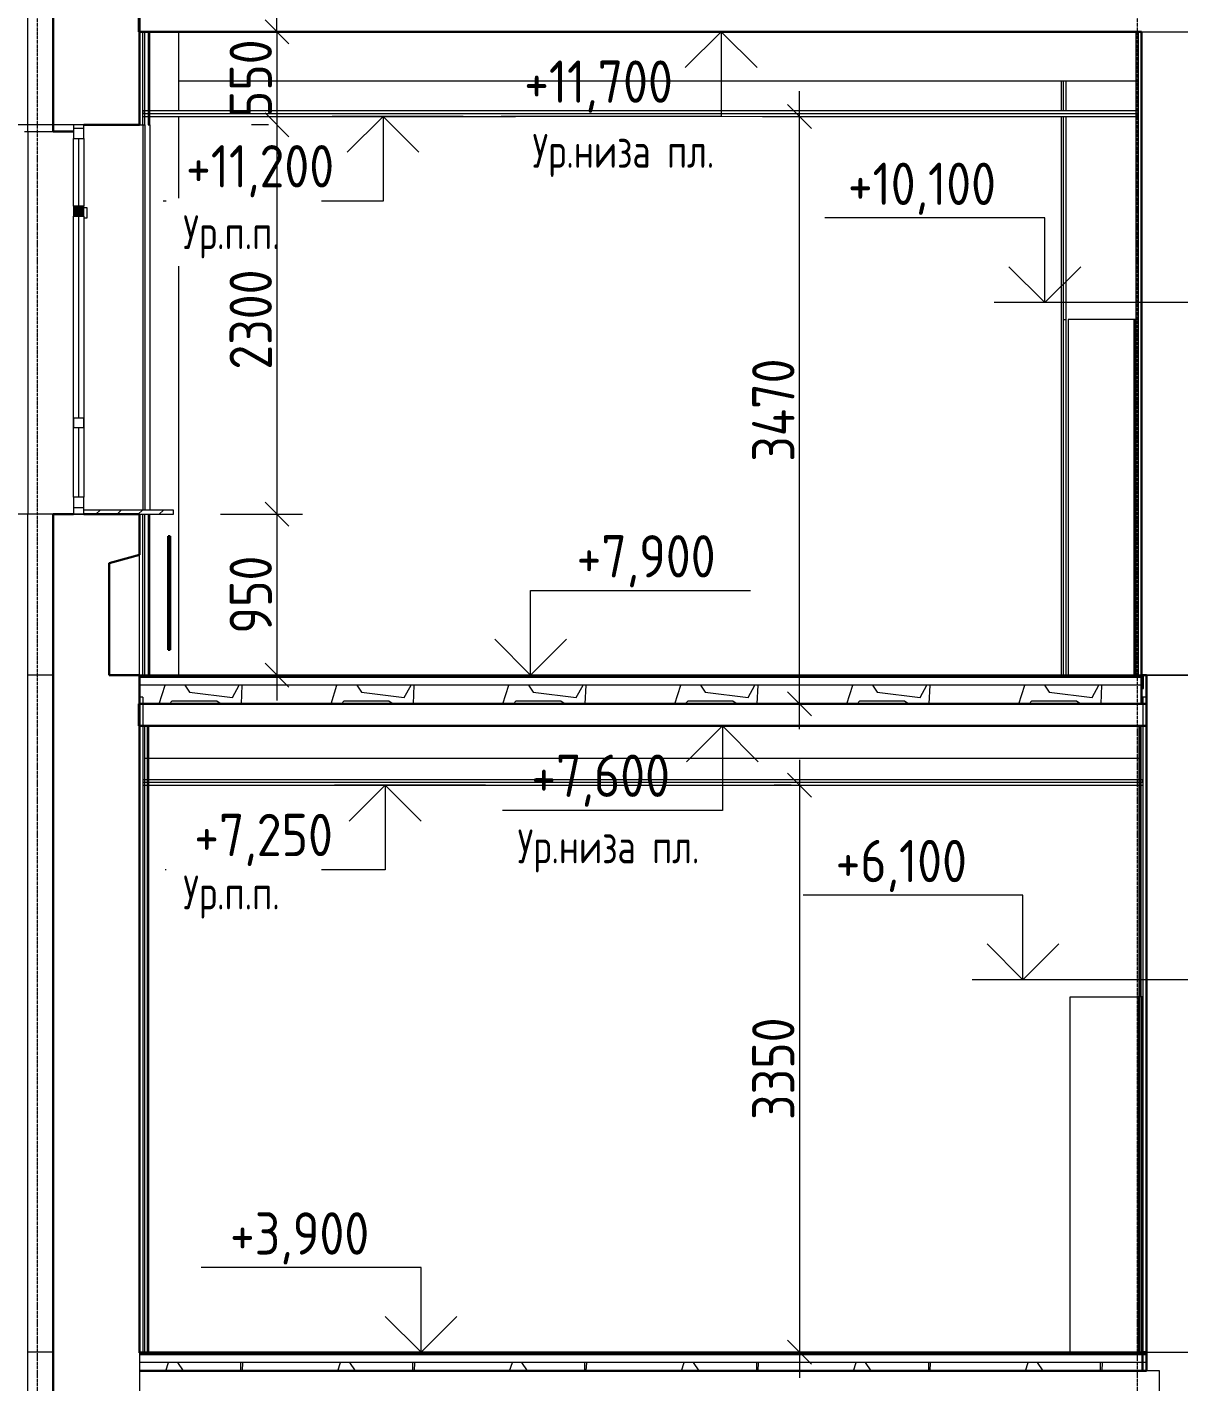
# Model space of a CAD drawing. Header units: millimetres. Extents: x -3929 to 624051, y 52832 to 514950.
# Drawn here: x 485465 to 492271, y 116471 to 124473 of the extents above; entities that cross this region are included whole.
import ezdxf

# ---------------------------------------------------------------- set-up
doc = ezdxf.new("R2010")
doc.units = ezdxf.units.MM
doc.linetypes.add('ADSK_Линия сетки', pattern=[25, 20, -2.5, 0, -2.5])
for name, color, linetype, lineweight in [('_ Окна', 7, 'Continuous', 9), ('Аннотация', 7, 'Continuous', 18), ('Каркас', 7, 'Continuous', 18), ('Окна', 7, 'Continuous', 9), ('Оси', 253, 'Continuous', 9), ('Отметки', 7, 'Continuous', 9), ('Перекрытие', 7, 'Continuous', 18), ('Потолки', 7, 'Continuous', 9), ('Размеры', 7, 'Continuous', 9), ('Стены внутренние', 7, 'Continuous', 18), ('Стены наружные', 7, 'Continuous', 18), ('Стены несущие', 7, 'Continuous', 30), ('Стены отделка', 7, 'Continuous', 30), ('Стены штриховка', 7, 'Continuous', 9), ('Узлы', 7, 'Continuous', 18), ('ШТРИХОВКА', 252, 'Continuous', 15)]:
    doc.layers.add(name, color=color, linetype=linetype, lineweight=lineweight)
doc.layers.add('Линии', color=7, linetype='Continuous', lineweight=9, true_color=0x00a600)
doc.styles.add('GOST Common_1', font='GOST_Common.ttf', dxfattribs={"width": 0.9, "height": 250})
doc.styles.add('GOST Common_3', font='GOST_Common.ttf', dxfattribs={"width": 0.8, "height": 350})
doc.dimstyles.new('ADSK_Основной_2_5_мм', dxfattribs={"dimscale": 304.8, "dimtxt": 251.428749, "dimasz": 0.463911, "dimexe": 0.492126, "dimexo": 0.492126, "dimgap": 0.098425, "dimtad": 1, "dimrnd": 0.01, "dimdsep": 46, "dimtxsty": 'GOST Common_1', "dimblk1": 'OBLIQUE', "dimblk2": 'OBLIQUE', "dimsah": 1, "dimcen": 0.09, "dimdle": 0.492126, "dimazin": 2, "dimtfac": 1, "dimtdec": 4, "dimtix": 1, "dimtmove": 0, "dimatfit": 3, "dimfxl": 1, "dimtvp": 1, "dimtolj": 1, "dimtzin": 0, "dimlwd": 20, "dimlwe": 20, "dimarcsym": 2})
doc.dimstyles.new('ADSK_Основной_2_5_мм_Округление_до_10_мм', dxfattribs={"dimscale": 304.8, "dimtxt": 251.428749, "dimasz": 0.463911, "dimexe": 0.492126, "dimexo": 0.492126, "dimgap": 0.098425, "dimtad": 1, "dimdec": 0, "dimrnd": 10, "dimdsep": 46, "dimtxsty": 'GOST Common_1', "dimblk1": 'OBLIQUE', "dimblk2": 'OBLIQUE', "dimsah": 1, "dimcen": 0.09, "dimdle": 0.492126, "dimazin": 2, "dimtfac": 1, "dimtdec": 4, "dimtix": 1, "dimtmove": 0, "dimatfit": 3, "dimfxl": 1, "dimtvp": 1, "dimtolj": 1, "dimtzin": 0, "dimlwd": 20, "dimlwe": 20, "dimarcsym": 2})
pattern_1 = [(228.013, (493549.53, 122061.93), (-8127.9666, -9144.0297), [136.69, -13532.193]), (184.97, (493458.093, 121960.333), (12191.99547, 1016.05502), [234.562, -23221.62]), (132.51, (493224.413, 121940.01), (10159.9124, -11176.07977), [165.393, -16373.89]), (267.274, (492828.173, 121686.013), (1015.88953, 20320.00577), [213.602, -21146.575]), (292.834, (492818.013, 121472.653), (-5080.07417, 12191.97012), [209.453, -20735.923]), (357.274, (492899.293, 121279.613), (-20320.00577, 1015.88953), [213.602, -21146.575]), (37.694, (493112.653, 121269.453), (-13208.04272, -10159.9446), [282.477, -27965.247]), (72.255, (493336.173, 121442.173), (7112.12749, 22351.9589), [266.688, -26402.102]), (121.43, (493417.453, 121696.173), (-8128.10005, 13207.93827), [214.325, -21218.218]), (175.236, (493305.69, 121879.05), (11175.9941, -1016.0697), [244.685, -11989.575]), (222.397, (493061.853, 121899.373), (-12192.08559, -11175.90729), [316.43, -31326.71]), (138.814, (493834.01, 121675.85), (-7111.9922, 6096.0098), [108, -10692.226]), (171.469, (493752.733, 121746.973), (13207.99153, -2032.05404), [205.473, -20341.855]), (225, (493549.5, 121777.45), (1e-13, -1016), [143.68, -1293.16]), (203.199, (493478.41, 121899.37), (5079.9856, 2032.0367), [77.38, -7660.25]), (291.801, (493407.3, 121868.9), (-1015.9787, 3048.0072), [109.426, -5361.9]), (30.964, (493447.93, 121767.3), (3047.9913, 2032.0134), [177.73, -5746.52]), (161.565, (493600.33, 121858.73), (2031.999, -1016.002), [128.515, -3084.36]), (16.39, (492818.013, 121868.89), (10159.97517, 3048.0812), [180.035, -17823.53]), (70.346, (492990.73, 121919.69), (-4064.0339, -11175.98797), [151.04, -14952.887]), (293.199, (493600.33, 122061.93), (-2032.0367, 5079.9856), [154.75, -7582.87]), (343.61, (493661.293, 121919.69), (-10159.97517, 3048.0812), [180.035, -17823.53]), (339.444, (492818.01, 121238.97), (-5080.0015, 2031.9962), [173.614, -8507.094]), (294.775, (492980.57, 121178.01), (-5079.9732, 11176.0126), [145.47, -14401.437]), (66.801, (493610.5, 121045.93), (2032.0367, 5079.9856), [154.75, -7582.87]), (17.354, (493671.453, 121188.17), (-13208.0015, -4063.99474), [170.313, -16860.95]), (69.444, (493112.65, 121045.93), (-2031.9962, -5080.0015), [86.81, -8593.9]), (101.31, (493549.53, 121045.93), (-1016.005, 4063.999), [51.806, -5128.8]), (165.964, (493539.37, 121096.73), (3048.0036, -1015.988), [209.45, -3979.62]), (186.009, (493336.173, 121147.53), (10159.99987, 1015.9998), [194.107, -19216.546]), (303.69, (493447.93, 121675.85), (-1015.998, 2032.002), [146.53, -3516.71]), (353.157, (493529.213, 121553.933), (17271.99206, -2032.06884), [255.823, -25326.404]), (60.945, (493783.21, 121523.45), (-4064.0497, -7111.9723), [104.603, -10355.757]), (90, (493834, 121614.9), (-1016, 1016), [60.96, -955.04]), (120.256, (493315.85, 121178.01), (4063.9449, -7112.03103), [141.147, -13973.576]), (48.013, (493244.73, 121299.93), (8127.9666, 9144.0297), [273.377, -13395.505]), (0, (493427.6, 121503.1), (1016, 1016), [264.16, -751.84]), (325.305, (493691.773, 121503.13), (-10160.01873, 7111.9732), [160.644, -15903.726]), (254.055, (493823.85, 121411.69), (-1015.9713, -4064.0072), [147.93, -7248.66]), (207.646, (493783.213, 121269.453), (-19303.99578, -10160.00796), [240.858, -23844.986]), (175.426, (493569.853, 121157.693), (-13207.9993, 1016.01778), [254.812, -25226.34])]
pattern_2 = [(0, (492818.01, 121045.93), (406.4, 101.6), [33.528, -271.272, 33.528, -271.272, -1625.6]), (0, (492818.01, 121045.93), (406.4, 101.6), [-609.6, 33.528, -576.072, 33.528, -271.272, -711.2]), (0, (492818.01, 121045.93), (406.4, 101.6), [-1524, 33.528, -169.672, 33.528, -474.472]), (120, (492970.41, 121096.73), (-291.1882, 301.1527), [33.528, -271.272, 33.528, -271.272, -1625.6]), (120, (492970.41, 121096.73), (-291.1882, 301.1527), [-609.6, 33.528, -576.072, 33.528, -271.272, -711.2]), (120, (492970.41, 121096.73), (-291.1882, 301.1527), [-1524, 33.528, -169.672, 33.528, -474.472]), (240, (493021.21, 121299.93), (-115.2118, -402.7527), [33.528, -271.272, 33.528, -271.272, -1625.6]), (240, (493021.21, 121299.93), (-115.2118, -402.7527), [-609.6, 33.528, -576.072, 33.528, -271.272, -711.2]), (240, (493021.21, 121299.93), (-115.2118, -402.7527), [-1524, 33.528, -169.672, 33.528, -474.472])]

# ---------------------------------------------------------------- blocks, each defined once
blk = doc.blocks.new('окно трехпол с фрамугой - 1800 и 1820х2300_h___нов_ ок15-2116658-Разрез 2-2')
at = {"layer": '_ Окна', "lineweight": 18}
for p, q in [((2068.2, 11150), (2008.2, 11150)), ((2008.2, 11150), (2008.2, 11070)), ((2068.2, 11070), (2068.2, 11150)), ((2008.2, 11070), (2068.2, 11070)), ((2008.2, 9360), (2008.2, 9420)), ((2008.2, 9420), (2068.2, 9420)), ((2068.2, 9420), (2068.2, 9360)), ((2068.2, 9360), (2008.2, 9360)), ((2068.2, 8950), (2008.2, 8950)), ((2008.2, 8950), (2008.2, 8850)), ((2068.2, 8850), (2068.2, 8950)), ((2008.2, 8850), (2068.2, 8850))]:
    blk.add_line(p, q, dxfattribs=at)
at = {"layer": '_ Окна'}
for p, q in [((2008.2, 11130), (2068.2, 11130)), ((2038.2, 11070), (2038.2, 10670)), ((2038.2, 10610), (2038.2, 9420)), ((2038.2, 9360), (2038.2, 8950)), ((2008.2, 8890), (2068.2, 8890))]:
    blk.add_line(p, q, dxfattribs=at)
at = {"layer": 'Окна'}
for p, q in [((2068.2, 11150), (2008.2, 11150)), ((2008.2, 11150), (2008.2, 11070)), ((2068.2, 11070), (2068.2, 11150)), ((2008.2, 10670), (2008.2, 11070)), ((2068.2, 11070), (2068.2, 10670)), ((2008.2, 9420), (2008.2, 10610)), ((2068.2, 10610), (2068.2, 9420)), ((2008.2, 9420), (2008.2, 9360)), ((2068.2, 9360), (2068.2, 9420)), ((2008.2, 8950), (2008.2, 9360)), ((2068.2, 9360), (2068.2, 8950)), ((2008.2, 8950), (2008.2, 8850)), ((2068.2, 8850), (2068.2, 8950)), ((2008.2, 8850), (2068.2, 8850))]:
    blk.add_line(p, q, dxfattribs=at)
blk = doc.blocks.new('Створка открывания6 - Створка открывания-2413113-Разрез 2-2')
at = {"layer": '_ Окна', "lineweight": 18}
for p, q in [((2088.2, 10660), (2068.4, 10660)), ((2088.2, 10600), (2088.2, 10660)), ((2068.2, 10600), (2088.2, 10600))]:
    blk.add_line(p, q, dxfattribs=at)
blk = doc.blocks.new('Высотные отметки - Стрелка вверх-12093-Разрез 2-2')
at = {"layer": 'Аннотация', "lineweight": 20}
for p, q in [((21738.9, 450), (20438.9, 450)), ((21738.9, -50), (21738.9, 450)), ((21738.9, -50), (21526.8, 162.1)), ((21738.9, -50), (21951, 162.1)), ((22038.9, -50), (21438.9, -50))]:
    blk.add_line(p, q, dxfattribs=at)
blk = doc.blocks.new('Высотные отметки - Стрелка вниз-12094-Разрез 2-2')
at = {"layer": 'Аннотация', "lineweight": 20}
for p, q in [((23173.6, 3220), (22573.6, 3220)), ((22873.6, 3220), (22661.5, 3007.9)), ((22873.6, 3220), (22873.6, 2720)), ((22873.6, 3220), (23085.7, 3007.9)), ((22873.6, 2720), (21573.6, 2720))]:
    blk.add_line(p, q, dxfattribs=at)
blk = doc.blocks.new('_Oblique')
at = {"color": 0, "linetype": 'ByBlock', "lineweight": -2}
blk.add_line((-0.5, -0.5), (0.5, 0.5), dxfattribs=at)
blk = doc.blocks.new('*D2806')
at = {"layer": 'Defpoints', "color": 0, "transparency": 16777216}
for p in [(489929.1, 123945.9), (490029.1, 123945.9), (489929.1, 120475.9)]:
    blk.add_point(p, dxfattribs=at)
at = {"layer": 'Размеры', "color": 0, "lineweight": 5, "transparency": 16777216}
for p, q in [((490029.1, 120325.9), (490029.1, 124095.9)), ((490079.1, 123945.9), (490179.1, 123945.9)), ((490079.1, 120475.9), (490179.1, 120475.9))]:
    blk.add_line(p, q, dxfattribs=at)
at = {"layer": 'Размеры', "color": 0, "lineweight": 5, "transparency": 16777216, "xscale": 141.4, "yscale": 141.4, "zscale": 141.4}
for p, rotation in [((490029.1, 123945.9), 90), ((490029.1, 120475.9), 270)]:
    blk.add_blockref('_Oblique', p, dxfattribs=dict(at, rotation=rotation))
at = {"layer": 'Размеры', "color": 0, "lineweight": 5, "transparency": 16777216, "insert": (489874.1, 122210.9), "char_height": 250, "width": 782.412, "attachment_point": 5, "rotation": 90, "style": 'GOST Common_1'}
blk.add_mtext('\\A1;3470', dxfattribs=at)
blk = doc.blocks.new('*D2808')
at = {"layer": 'Defpoints', "color": 0, "transparency": 16777216}
for p in [(490129, 119995.9), (490029.1, 116645.9), (490129, 116645.9)]:
    blk.add_point(p, dxfattribs=at)
at = {"layer": 'Размеры', "color": 0, "lineweight": 5, "transparency": 16777216}
for p, q in [((490029.1, 120145.9), (490029.1, 116495.9)), ((489979, 119995.9), (489879.1, 119995.9)), ((489979, 116645.9), (489879.1, 116645.9))]:
    blk.add_line(p, q, dxfattribs=at)
at = {"layer": 'Размеры', "color": 0, "lineweight": 5, "transparency": 16777216, "xscale": 141.4, "yscale": 141.4, "zscale": 141.4}
for p, rotation in [((490029.1, 119995.9), 90), ((490029.1, 116645.9), 270)]:
    blk.add_blockref('_Oblique', p, dxfattribs=dict(at, rotation=rotation))
at = {"layer": 'Размеры', "color": 0, "lineweight": 5, "transparency": 16777216, "insert": (489874.1, 118320.9), "char_height": 250, "width": 756.843, "attachment_point": 5, "rotation": 90, "style": 'GOST Common_1'}
blk.add_mtext('\\A1;3350', dxfattribs=at)
blk = doc.blocks.new('*D2810')
at = {"layer": 'Defpoints', "color": 0, "transparency": 16777216}
for p in [(487041.2, 124445.9), (486941.2, 123895.9), (487041.2, 123895.9)]:
    blk.add_point(p, dxfattribs=at)
at = {"layer": 'Размеры', "color": 0, "lineweight": 5, "transparency": 16777216}
for p, q in [((486941.2, 124445.9), (486941.2, 124587.3)), ((486891.2, 124445.9), (486791.2, 124445.9)), ((486941.2, 124445.9), (486941.2, 123895.9)), ((486891.2, 123895.9), (486791.2, 123895.9)), ((486941.2, 123895.9), (486941.2, 123754.5))]:
    blk.add_line(p, q, dxfattribs=at)
at = {"layer": 'Размеры', "color": 0, "lineweight": 5, "transparency": 16777216, "xscale": 141.4, "yscale": 141.4, "zscale": 141.4}
for p, rotation in [((486941.2, 124445.9), 270), ((486941.2, 123895.9), 90)]:
    blk.add_blockref('_Oblique', p, dxfattribs=dict(at, rotation=rotation))
at = {"layer": 'Размеры', "color": 0, "lineweight": 5, "transparency": 16777216, "insert": (486786.2, 124170.9), "char_height": 250, "width": 567.632, "attachment_point": 5, "rotation": 90, "style": 'GOST Common_1'}
blk.add_mtext('\\A1;550', dxfattribs=at)
blk = doc.blocks.new('*D2811')
at = {"layer": 'Defpoints', "color": 0, "transparency": 16777216}
for p in [(487041.2, 123895.9), (486456.8, 121595.9), (486941.2, 121595.9)]:
    blk.add_point(p, dxfattribs=at)
at = {"layer": 'Размеры', "color": 0, "lineweight": 5, "transparency": 16777216}
for p, q in [((486941.2, 124045.9), (486941.2, 121445.9)), ((486891.2, 123895.9), (486791.2, 123895.9)), ((486606.8, 121595.9), (487091.2, 121595.9))]:
    blk.add_line(p, q, dxfattribs=at)
at = {"layer": 'Размеры', "color": 0, "lineweight": 5, "transparency": 16777216, "xscale": 141.4, "yscale": 141.4, "zscale": 141.4}
for p, rotation in [((486941.2, 123895.9), 90), ((486941.2, 121595.9), 270)]:
    blk.add_blockref('_Oblique', p, dxfattribs=dict(at, rotation=rotation))
at = {"layer": 'Размеры', "color": 0, "lineweight": 5, "transparency": 16777216, "insert": (486786.2, 122745.9), "char_height": 250, "width": 756.843, "attachment_point": 5, "rotation": 90, "style": 'GOST Common_1'}
blk.add_mtext('\\A1;2300', dxfattribs=at)
blk = doc.blocks.new('*D2812')
at = {"layer": 'Defpoints', "color": 0, "transparency": 16777216}
for p in [(486456.8, 121595.9), (486941.2, 120645.9), (487041.2, 120645.9)]:
    blk.add_point(p, dxfattribs=at)
at = {"layer": 'Размеры', "color": 0, "lineweight": 5, "transparency": 16777216}
for p, q in [((486941.2, 121745.9), (486941.2, 120495.9)), ((486606.8, 121595.9), (487091.2, 121595.9)), ((486891.2, 120645.9), (486791.2, 120645.9))]:
    blk.add_line(p, q, dxfattribs=at)
at = {"layer": 'Размеры', "color": 0, "lineweight": 5, "transparency": 16777216, "xscale": 141.4, "yscale": 141.4, "zscale": 141.4}
for p, rotation in [((486941.2, 121595.9), 90), ((486941.2, 120645.9), 270)]:
    blk.add_blockref('_Oblique', p, dxfattribs=dict(at, rotation=rotation))
at = {"layer": 'Размеры', "color": 0, "lineweight": 5, "transparency": 16777216, "insert": (486786.2, 121120.9), "char_height": 250, "width": 567.632, "attachment_point": 5, "rotation": 90, "style": 'GOST Common_1'}
blk.add_mtext('\\A1;950', dxfattribs=at)

msp = doc.modelspace()

# ---------------------------------------------------------------- hatches: boundary and pattern name
at = {"layer": 'Узлы', "lineweight": 5, "true_color": 0xffffff}
msp.add_hatch(color=7, dxfattribs=at).paths.add_polyline_path([(485799.502, 123355.933), (485799.344, 123415.933), (485739.344, 123415.933), (485739.344, 123355.933), (485799.344, 123355.933)])
at = {"layer": 'ШТРИХОВКА'}
h = msp.add_hatch(dxfattribs=at)
h.set_pattern_fill('FP_16', color=252, style=0, pattern_type=2)
h.set_pattern_definition([(0, (492818.01, 121045.93), (0, 124.95), []), (315, (492818.01, 121045.93), (124.95, 0), [176.706, -176.706]), (45, (492818.01, 121045.93), (124.95, 0), [176.706, -176.706])])
h.paths.add_polyline_path([(486149.344, 121595.933), (486329.344, 121595.933), (486329.344, 121620.933), (485799.344, 121620.933), (485799.344, 121595.933), (486140.486, 121595.933)])
msp.add_hatch(color=252, dxfattribs=at).paths.add_polyline_path([(486310.122, 120795.933), (486310.122, 121465.933), (486298.122, 121465.933), (486298.122, 120795.933)])
h = msp.add_hatch(dxfattribs=at)
h.set_pattern_fill('FP_2', color=252, style=0, pattern_type=2)
h.set_pattern_definition(pattern_2)
h.paths.add_polyline_path([(486129.344, 120630.933), (492049.351, 120630.933), (492049.351, 120640.933), (486129.344, 120640.933)])
h = msp.add_hatch(dxfattribs=at)
h.set_pattern_fill('FP_17', color=252, style=0, pattern_type=2)
h.set_pattern_definition(pattern_1)
h.paths.add_polyline_path([(489447.334, 120475.933), (492049.351, 120475.933), (492049.351, 120585.933), (486129.344, 120585.933), (486129.344, 120475.933), (489226.878, 120475.933)])
h = msp.add_hatch(dxfattribs=at)
h.set_pattern_fill('FP_2', color=252, style=0, pattern_type=2)
h.set_pattern_definition(pattern_2)
h.paths.add_polyline_path([(489447.334, 116630.933), (492078.755, 116630.933), (492078.755, 116640.933), (486129.344, 116640.933), (486129.344, 116630.933), (489226.878, 116630.933)])
h = msp.add_hatch(dxfattribs=at)
h.set_pattern_fill('FP_17', color=252, style=0, pattern_type=2)
h.set_pattern_definition(pattern_1)
h.paths.add_polyline_path([(491982.585, 116535.933), (492078.755, 116536.393), (492078.755, 116585.933), (486129.344, 116585.933), (486129.344, 116535.933), (491872.356, 116535.933)])

# ---------------------------------------------------------------- linework, layer by layer
at = {"layer": 'Каркас'}
for p, q in [((486359.344, 124155.933), (492017.351, 124155.933)), ((486161.344, 120155.933), (486174.344, 120155.933)), ((486184.344, 120155.933), (492033.755, 120155.933)), ((492043.755, 120155.933), (492046.755, 120155.933))]:
    msp.add_line(p, q, dxfattribs=at)
at = {"layer": 'Линии', "color": 7}
for p, q in [((485739.344, 123415.933), (485739.344, 123355.933)), ((485799.502, 123415.933), (485739.344, 123415.933)), ((485799.502, 123355.933), (485799.502, 123415.933)), ((485739.344, 123355.933), (485799.502, 123355.933)), ((486129.344, 120645.933), (486129.344, 121355.275))]:
    msp.add_line(p, q, dxfattribs=at)
at = {"layer": 'Линии', "color": 7, "lineweight": 30}
for p, q in [((486071.388, 121339.746), (485949.344, 121307.045)), ((486129.344, 121355.275), (486071.388, 121339.746)), ((485949.344, 121307.045), (485949.344, 120645.933)), ((485949.344, 120645.933), (486129.344, 120645.933))]:
    msp.add_line(p, q, dxfattribs=at)
at = {"layer": 'Линии', "color": 7, "lineweight": 18}
msp.add_line((492078.755, 120645.933), (492499.351, 120645.933), dxfattribs=at)
at = {"layer": 'Оси', "linetype": 'ADSK_Линия сетки'}
for p, q in [((485526.112, 107157.883), (485526.112, 128741.962)), ((492026.112, 107157.883), (492026.112, 128741.962))]:
    msp.add_line(p, q, dxfattribs=at)
at = {"layer": 'Отметки', "lineweight": 5}
for p, q in [((485959.739, 123895.933), (483757.742, 123895.933)), ((488041.35, 123945.933), (487568, 123945.933)), ((492429.98, 122845.933), (491478.754, 122845.933)), ((485931.748, 121595.933), (482171.084, 121595.933)), ((487694.128, 120645.933), (488440.362, 120645.933)), ((488174.007, 119995.933), (487580.939, 119995.933)), ((493739.206, 118845.933), (491349.696, 118845.933))]:
    msp.add_line(p, q, dxfattribs=at)
at = {"layer": 'Перекрытие', "lineweight": 30}
for p, q in [((486124.54, 124565.933), (486124.54, 124445.933)), ((486124.54, 124445.933), (492049.351, 124445.933)), ((492049.351, 120643.383), (486129.344, 120643.383)), ((492049.351, 120475.933), (492049.351, 120643.383)), ((492078.755, 120475.933), (486124.54, 120475.933)), ((486124.54, 120475.933), (486124.54, 120345.933)), ((486124.54, 120345.933), (492078.755, 120345.933)), ((486129.344, 116645.933), (486129.344, 116643.383)), ((492078.755, 116643.383), (486129.344, 116643.383)), ((492078.755, 116535.933), (492078.755, 116643.383)), ((486129.344, 116535.933), (492078.755, 116535.933))]:
    msp.add_line(p, q, dxfattribs=at)
at = {"layer": 'Перекрытие'}
for p, q in [((492049.351, 124445.933), (492489.351, 124445.933)), ((492049.351, 120640.933), (486129.344, 120640.933)), ((492049.351, 120630.933), (486129.344, 120630.933)), ((492049.351, 120585.933), (486129.344, 120585.933)), ((486129.344, 116643.383), (486129.344, 116415.933)), ((492078.755, 116640.933), (486129.344, 116640.933)), ((492078.755, 116630.933), (486129.344, 116630.933)), ((492078.755, 116585.933), (486129.344, 116585.933)), ((492156.322, 116535.933), (492078.755, 116535.933)), ((492156.322, 116415.933), (492156.322, 116535.933))]:
    msp.add_line(p, q, dxfattribs=at)
at = {"layer": 'Перекрытие', "lineweight": 9}
for p, q in [((486329.344, 121620.933), (485799.344, 121620.933)), ((486129.344, 121595.933), (486329.344, 121595.933)), ((486329.344, 121595.933), (486329.344, 121620.933)), ((492049.351, 120645.933), (486129.344, 120645.933)), ((492049.351, 120643.383), (492049.351, 120645.933)), ((492056.322, 116645.933), (486129.344, 116645.933)), ((492078.755, 116643.383), (492078.755, 116645.933))]:
    msp.add_line(p, q, dxfattribs=at)
at = {"layer": 'Потолки', "lineweight": 18}
for p, q in [((492029.351, 123977.933), (486149.344, 123977.933)), ((486149.344, 123977.933), (486149.344, 123961.933)), ((492029.351, 123961.933), (486149.344, 123961.933)), ((492029.351, 123961.933), (492029.351, 123977.933)), ((492058.755, 120027.933), (486149.344, 120027.933)), ((486149.344, 120027.933), (486149.344, 120011.933)), ((492058.755, 120011.933), (486149.344, 120011.933)), ((492058.755, 120011.933), (492058.755, 120027.933))]:
    msp.add_line(p, q, dxfattribs=at)
at = {"layer": 'Потолки'}
for p, q in [((486149.344, 123945.933), (492029.351, 123945.933)), ((486149.344, 119995.933), (492058.755, 119995.933))]:
    msp.add_line(p, q, dxfattribs=at)
at = {"layer": 'Стены внутренние'}
for p, q in [((486359.344, 124445.933), (486359.344, 123977.933)), ((491576.755, 123977.933), (491576.755, 124155.933)), ((491586.755, 124155.933), (491586.755, 123977.933)), ((486149.344, 123895.933), (486149.344, 121620.933)), ((486189.344, 123895.933), (486189.344, 121620.933)), ((486359.344, 123945.933), (486359.344, 120645.933)), ((491576.755, 120645.933), (491576.755, 123945.933)), ((491586.755, 123945.933), (491586.755, 120645.933)), ((492062.755, 120565.933), (492062.755, 120645.933)), ((492049.351, 120565.933), (492062.755, 120565.933)), ((491627.755, 116645.933), (491627.755, 118745.933)), ((491627.755, 118745.933), (492027.755, 118745.933))]:
    msp.add_line(p, q, dxfattribs=at)
at = {"layer": 'Стены наружные'}
for p, q in [((491604.755, 123977.933), (491604.755, 124155.933)), ((486161.344, 123895.933), (486161.344, 121620.933)), ((491604.755, 120645.933), (491604.755, 123945.933)), ((485469.344, 123855.933), (485469.344, 121595.933)), ((491586.755, 122745.933), (491604.755, 122745.933)), ((492004.351, 122745.933), (491616.755, 122745.933)), ((491616.755, 122745.933), (491616.755, 120645.933))]:
    msp.add_line(p, q, dxfattribs=at)
at = {"layer": 'Стены несущие'}
for p, q in [((485619.344, 125525.933), (485619.344, 123855.933)), ((486129.344, 124645.933), (486129.344, 123895.933)), ((492049.351, 124445.933), (492049.351, 120645.933)), ((485799.344, 123895.933), (486129.344, 123895.933)), ((485619.344, 123855.933), (485739.344, 123855.933)), ((485739.344, 121595.933), (485619.344, 121595.933)), ((485619.344, 112735.933), (485619.344, 121595.933)), ((486129.344, 121595.933), (485799.344, 121595.933)), ((486129.344, 121355.275), (486129.344, 121595.933)), ((486310.122, 121465.933), (486298.122, 121465.933)), ((486298.122, 121465.933), (486298.122, 120795.933)), ((486310.122, 120795.933), (486310.122, 121465.933)), ((486298.122, 120795.933), (486310.122, 120795.933)), ((486129.344, 120645.933), (486129.344, 116645.933)), ((492049.351, 120645.933), (492078.755, 120645.933)), ((492078.755, 116645.933), (492078.755, 120645.933)), ((492056.322, 116645.933), (492056.322, 116535.933)), ((492078.755, 116645.933), (492056.322, 116645.933))]:
    msp.add_line(p, q, dxfattribs=at)
at = {"layer": 'Стены отделка', "lineweight": 9}
for p, q in [((485469.344, 123855.933), (485469.344, 125525.933)), ((486161.344, 123895.933), (486161.344, 124445.933)), ((486179.344, 124445.933), (486179.344, 123895.933)), ((486189.344, 123895.933), (486189.344, 124445.933)), ((492017.351, 124445.933), (492017.351, 122745.933)), ((492029.351, 124445.933), (492029.351, 120645.933)), ((486129.344, 123895.933), (486161.344, 123895.933)), ((486179.344, 123895.933), (486189.344, 123895.933)), ((485448.344, 123855.933), (485619.344, 123855.933)), ((492029.351, 122745.933), (492004.351, 122745.933)), ((492004.351, 122745.933), (492004.351, 120645.933)), ((485619.344, 121595.933), (485448.344, 121595.933)), ((485469.344, 112745.933), (485469.344, 121595.933)), ((486161.344, 120645.933), (486161.344, 121595.933)), ((486179.344, 121595.933), (486179.344, 120645.933)), ((486189.344, 120645.933), (486189.344, 121595.933)), ((485619.344, 120645.933), (485469.344, 120645.933)), ((486149.344, 120515.933), (486129.344, 120515.933)), ((486149.344, 120515.933), (486149.344, 116645.933)), ((492078.755, 120515.933), (492058.755, 120515.933)), ((492058.755, 120515.933), (492058.755, 116645.933)), ((486161.344, 116645.933), (486161.344, 120345.933)), ((486174.344, 120345.933), (486174.344, 116645.933)), ((486184.344, 116645.933), (486184.344, 120345.933)), ((492033.755, 120345.933), (492033.755, 118745.933)), ((492043.755, 118745.933), (492043.755, 120345.933)), ((492046.755, 120345.933), (492046.755, 118745.933)), ((492027.755, 118745.933), (492027.755, 116645.933)), ((492058.755, 118745.933), (492027.755, 118745.933)), ((492052.755, 116645.933), (492052.755, 118745.933)), ((485619.344, 116645.933), (485469.344, 116645.933))]:
    msp.add_line(p, q, dxfattribs=at)
at = {"layer": 'Стены штриховка'}
for p, q in [((486149.344, 123895.933), (486149.344, 124445.933)), ((486159.344, 124445.933), (486159.344, 123895.933)), ((492019.351, 120645.933), (492019.351, 124445.933)), ((492013.351, 120645.933), (492013.351, 122745.933)), ((486149.344, 120645.933), (486149.344, 121595.933)), ((486159.344, 121595.933), (486159.344, 120645.933)), ((492419.351, 120645.933), (492078.755, 120645.933)), ((486159.344, 120345.933), (486159.344, 116645.933)), ((492048.755, 118745.933), (492048.755, 120345.933)), ((492036.755, 116645.933), (492036.755, 118745.933)), ((492042.755, 116645.933), (492042.755, 118745.933)), ((492078.755, 116645.933), (492458.755, 116645.933))]:
    msp.add_line(p, q, dxfattribs=at)

# ---------------------------------------------------------------- block references
at = {"layer": 'Окна'}
for name in ['окно трехпол с фрамугой - 1800 и 1820х2300_h___нов_ ок15-2116658-Разрез 2-2', 'Створка открывания6 - Створка открывания-2413113-Разрез 2-2']:
    msp.add_blockref(name, (483731.112, 112745.933), dxfattribs=at)
at = {"layer": 'Отметки', "lineweight": 20}
for name, p in [('Высотные отметки - Стрелка вниз-12094-Разрез 2-2', (466692.373, 121225.933)), ('Высотные отметки - Стрелка вниз-12094-Разрез 2-2', (464694.385, 120725.933)), ('Высотные отметки - Стрелка вверх-12093-Разрез 2-2', (469739.869, 122895.933)), ('Высотные отметки - Стрелка вниз-12094-Разрез 2-2', (464707.323, 116775.933)), ('Высотные отметки - Стрелка вверх-12093-Разрез 2-2', (469610.812, 118895.933)), ('Высотные отметки - Стрелка вверх-12093-Разрез 2-2', (466053.633, 116695.933))]:
    msp.add_blockref(name, p, dxfattribs=at)
at = {"layer": 'Отметки', "lineweight": 20, "extrusion": (0, 0, -1)}
msp.add_blockref('Высотные отметки - Стрелка вверх-12093-Разрез 2-2', (-510179.246, 120695.933), dxfattribs=at)

# ---------------------------------------------------------------- texts
at = {"layer": 'Аннотация', "lineweight": 9, "insert": (488363.297, 119734.187), "char_height": 200, "width": 1257.147, "attachment_point": 1, "line_spacing_factor": 1.022766, "style": 'GOST Common_3', "bg_fill": 2}
msp.add_mtext('\\pxt1.8,3.6,5.4,7.2,9,10.8,12.6,14.4,16.2,18,19.8,21.6,23.4,25.2,27,28.8,30.6,32.4,34.2,36,37.8,39.6,41.4,43.2,45,46.8,48.6,50.4,52.2,54,55.8,57.6;{Ур.низа пл.}', dxfattribs=at)
at = {"layer": 'Отметки', "lineweight": 20, "char_height": 250, "attachment_point": 1, "line_spacing_factor": 1.022761, "style": 'GOST Common_1'}
for s, insert, width in [('+11,700', (488402.114, 124276.489), 1113.30067), ('+11,200', (486404.125, 123776.489), 1113.30067), ('+10,100', (490314.879, 123672.64), 1113.30067), ('+7,900', (488711.686, 121472.64), 1028.82257), ('+7,250', (486452.263, 119826.489), 1028.82257), ('+6,100', (490242.391, 119672.64), 977.53229), ('+3,900', (486663.842, 117472.64), 1028.82257)]:
    msp.add_mtext(s, dxfattribs=dict(at, insert=insert, width=width))

# ---------------------------------------------------------------- dimensions: what is measured, and where the dimension line sits
at = {"layer": 'Размеры', "lineweight": 5}
for base, p1, p2, override, picture, middle in [((486941.231, 123895.933), (487041.216, 124445.933), (487041.216, 123895.933), {"dimpost": '<>', "dimfxl": 550, "dimlwd": 5, "dimlwe": 5}, '*D2810', (486786.231, 124170.933)), ((486941.231, 120645.933), (486456.841, 121595.933), (487041.216, 120645.933), {"dimpost": '<>', "dimfxl": 1115.345211, "dimlwd": 5, "dimlwe": 5}, '*D2812', (486786.231, 121120.933))]:
    dim = msp.add_linear_dim(base=base, p1=p1, p2=p2, angle=90, dimstyle='ADSK_Основной_2_5_мм_Округление_до_10_мм', override=override, dxfattribs=at)
    dim.commit()
    dim.dimension.update_dxf_attribs({"geometry": picture, "text_midpoint": middle})

# ---------------------------------------------------------------- next in the draw order: block references
at = {"layer": 'Отметки', "lineweight": 20}
msp.add_blockref('Высотные отметки - Стрелка вниз-12094-Разрез 2-2', (466699.551, 117125.933), dxfattribs=at)

# ---------------------------------------------------------------- next in the draw order: texts
at = {"layer": 'Аннотация', "lineweight": 9, "char_height": 200, "attachment_point": 1, "line_spacing_factor": 1.022766, "style": 'GOST Common_3', "bg_fill": 2}
for s, insert, width in [('\\pxt1.8,3.6,5.4,7.2,9,10.8,12.6,14.4,16.2,18,19.8,21.6,23.4,25.2,27,28.8,30.6,32.4,34.2,36,37.8,39.6,41.4,43.2,45,46.8,48.6,50.4,52.2,54,55.8,57.6;{Ур.низа пл.}', (488451.32, 123842.362), 1257.147), ('\\pxt1.8,3.6,5.4,7.2,9,10.8,12.6,14.4,16.2,18,19.8,21.6,23.4,25.2,27,28.8,30.6,32.4,34.2,36,37.8,39.6,41.4,43.2,45,46.8,48.6,50.4,52.2,54,55.8,57.6;{Ур.п.п.}', (486387.346, 123361.723), 715.383), ('\\pxt1.8,3.6,5.4,7.2,9,10.8,12.6,14.4,16.2,18,19.8,21.6,23.4,25.2,27,28.8,30.6,32.4,34.2,36,37.8,39.6,41.4,43.2,45,46.8,48.6,50.4,52.2,54,55.8,57.6;{Ур.п.п.}', (486387.346, 119461.723), 715.383)]:
    msp.add_mtext(s, dxfattribs=dict(at, insert=insert, width=width))
at = {"layer": 'Отметки', "lineweight": 20, "insert": (488444.491, 120176.489), "char_height": 250, "width": 1028.82257, "attachment_point": 1, "line_spacing_factor": 1.022761, "style": 'GOST Common_1'}
msp.add_mtext('+7,600', dxfattribs=at)

# ---------------------------------------------------------------- next in the draw order: dimensions: what is measured, and where the dimension line sits
at = {"layer": 'Размеры', "lineweight": 5}
dim = msp.add_linear_dim(base=(490029.063, 116645.933), p1=(490129.048, 119995.933), p2=(490129.048, 116645.933), angle=90, dimstyle='ADSK_Основной_2_5_мм', override={"dimpost": '<>', "dimfxl": 3350, "dimlwd": 5, "dimlwe": 5}, dxfattribs=at)
dim.commit()
dim.dimension.update_dxf_attribs({"geometry": '*D2808', "text_midpoint": (489874.063, 118320.933)})

# ---------------------------------------------------------------- next in the draw order: dimensions: what is measured, and where the dimension line sits
for base, p1, p2, dimstyle, override, picture, middle in [((486941.231, 121595.933), (487041.216, 123895.933), (486456.841, 121595.933), 'ADSK_Основной_2_5_мм_Округление_до_10_мм', {"dimpost": '<>', "dimfxl": 2373.077103, "dimlwd": 5, "dimlwe": 5}, '*D2811', (486786.231, 122745.933)), ((490029.063, 123945.933), (489929.078, 120475.933), (489929.078, 123945.933), 'ADSK_Основной_2_5_мм', {"dimpost": '<>', "dimfxl": 3470, "dimlwd": 5, "dimlwe": 5}, '*D2806', (489874.063, 122210.933))]:
    dim = msp.add_linear_dim(base=base, p1=p1, p2=p2, angle=90, dimstyle=dimstyle, override=override, dxfattribs=at)
    dim.commit()
    dim.dimension.update_dxf_attribs({"geometry": picture, "text_midpoint": middle})

doc.saveas('drawing.dxf')
